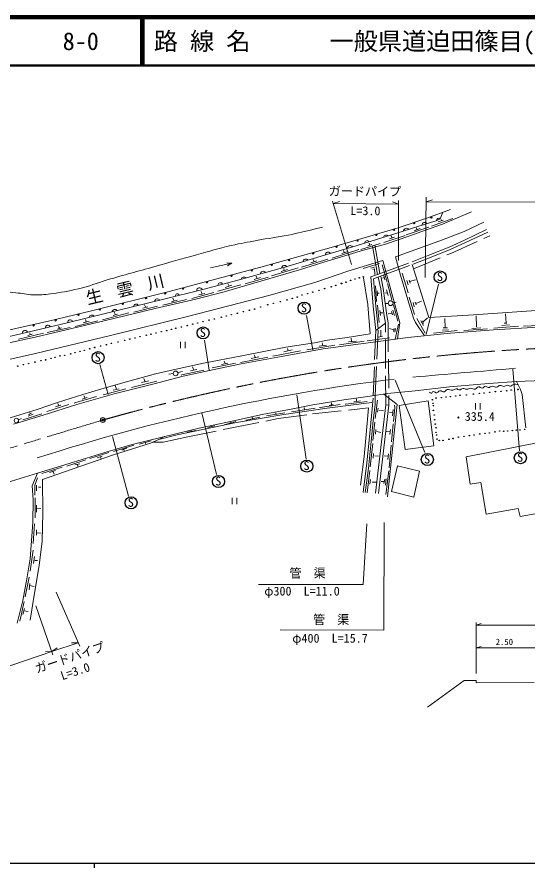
# Model space of a CAD drawing. Units: millimetres, scale not verified. Extents: x 40000 to 680000, y 20000 to 380000.
# Drawn here: x 152066 to 257815, y 204000 to 380000 of the extents above; entities that cross this region are included whole.
import ezdxf
from ezdxf.enums import TextEntityAlignment as Align

# ---------------------------------------------------------------- set-up
doc = ezdxf.new("R2010")
doc.units = ezdxf.units.MM
doc.header["$LTSCALE"] = 1000
doc.header["$PDMODE"] = 32
doc.header["$PDSIZE"] = 500
doc.linetypes.add('CHAIN', pattern=[18.5, 12, -1.5, 3.5, -1.5])
doc.linetypes.add('DASHED', pattern=[7.5, 6, -1.5])
for name, color, linetype, lineweight in [('M-BGD', 7, 'Continuous', 13), ('M-BMK', 2, 'CHAIN', 13), ('M-BMK-SRVR', 3, 'Continuous', 13), ('M-STR-HTXT', 7, 'Continuous', 13), ('M-TTL', 2, 'Continuous', 140), ('M-TTL-BAND', 7, 'Continuous', 25), ('M-TTL-LINE', 7, 'Continuous', 50)]:
    doc.layers.add(name, color=color, linetype=linetype, lineweight=lineweight)
doc.layers.add('M-BMK-HTXT', color=7, linetype='Continuous')
doc.layers.add('M-TTL-TXT', color=7, linetype='Continuous')
doc.styles.add('ＭＳ ゴシック', font='')
doc.styles.get('ＭＳ ゴシック').set_extended_font_data('MS Gothic')

msp = doc.modelspace()

# ---------------------------------------------------------------- linework, layer by layer
at = {"layer": 'M-BGD'}
for p, q in [((237847, 336774), (242233, 338331)), ((239254, 337617), (240293, 337991)), ((239886, 337845), (239825, 338149)), ((232610, 334977), (237277, 336528)), ((234282, 335807), (235486, 336258)), ((234826, 336047), (234710, 336389)), ((227985, 333349), (232376, 334817)), ((229188, 334130), (230222, 334485)), ((229720, 334312), (229464, 334814)), ((223211, 331914), (227252, 333152)), ((224637, 332660), (225465, 332945)), ((225092, 332817), (224943, 333201)), ((217290, 330116), (222782, 331883)), ((219300, 331124), (220354, 331469)), ((219795, 331286), (219639, 331724)), ((196492, 329102), (195490, 329187)), ((210970, 328234), (216360, 329941)), ((212862, 329130), (214092, 329540)), ((213585, 329371), (213389, 329833)), ((192104, 328108), (196492, 329102)), ((196492, 329102), (195640, 328567)), ((204735, 326460), (210234, 328142)), ((206702, 327380), (208032, 327807)), ((207387, 327600), (207262, 328016)), ((223732, 328003), (227075, 329027)), ((225325, 328074), (226036, 328287)), ((225738, 327789), (226036, 327932)), ((226036, 327932), (226122, 326722)), ((227652, 328757), (228648, 325158)), ((199262, 324809), (204048, 326224)), ((201143, 325722), (202438, 326096)), ((201774, 325905), (201586, 326416)), ((228107, 326094), (227678, 325961)), ((227987, 326531), (228222, 325677)), ((231770, 327020), (233000, 322977)), ((233325, 325265), (234506, 325655)), ((193653, 323296), (198365, 324627)), ((195160, 324087), (196494, 324511)), ((195939, 324335), (195696, 324855)), ((226229, 324415), (226485, 321157)), ((228757, 324857), (229628, 321509)), ((232757, 325496), (233025, 324634)), ((233201, 325546), (233452, 324977)), ((236767, 314341), (239294, 324752)), ((188238, 321816), (192772, 323007)), ((189710, 322544), (190931, 322845)), ((190364, 322705), (190183, 323258)), ((226594, 323347), (226652, 322335)), ((226622, 322859), (227012, 322879)), ((228697, 322950), (228280, 322882)), ((228523, 323576), (228858, 322371)), ((178696, 319932), (178430, 320453)), ((182217, 320412), (187163, 321592)), ((184029, 321107), (185210, 321422)), ((184565, 321250), (184334, 321885)), ((226651, 320429), (227029, 316830)), ((228878, 320774), (228396, 320722)), ((229874, 320940), (230528, 321012)), ((229977, 320439), (230889, 317092)), ((233224, 322042), (234333, 318456)), ((234031, 320978), (234282, 320074)), ((234475, 321003), (234693, 320442)), ((234570, 320759), (235789, 321237)), ((169731, 317386), (175235, 318789)), ((172429, 318426), (172202, 318956)), ((176225, 318961), (181143, 320202)), ((178110, 319783), (179120, 320039)), ((227180, 319289), (227273, 318299)), ((227225, 318804), (227761, 318831)), ((229676, 318781), (228872, 318598)), ((229584, 319100), (229776, 318431)), ((229868, 319368), (230178, 318288)), ((253271, 316697), (253128, 318585)), ((164133, 316017), (168776, 317164)), ((165733, 316765), (166999, 317071)), ((166404, 316927), (166221, 317410)), ((171991, 318301), (172872, 318553)), ((213256, 311183), (211971, 318242)), ((234796, 317627), (236546, 314625)), ((235642, 317139), (236178, 316185)), ((235893, 317172), (236220, 316603)), ((236074, 316858), (237040, 317791)), ((240646, 315696), (240588, 317621)), ((247183, 315922), (247074, 318173)), ((158319, 314742), (163060, 315761)), ((160446, 315461), (161278, 315702)), ((160864, 315653), (160677, 315958)), ((226315, 315173), (228304, 316668)), ((227363, 313899), (227331, 315224)), ((230053, 315282), (229143, 315551)), ((230105, 315610), (230005, 314974)), ((230364, 315576), (230239, 314798)), ((231026, 316472), (230307, 313380)), ((238242, 314642), (243191, 315135)), ((240119, 315244), (241366, 315319)), ((240236, 315696), (241140, 315696)), ((241772, 314634), (250693, 315303)), ((244555, 315168), (249468, 315512)), ((246170, 315579), (248045, 315696)), ((250693, 315303), (259984, 315857)), ((250715, 315670), (255823, 316054)), ((252425, 316208), (253965, 316309)), ((252861, 316685), (253430, 316702)), ((256920, 316058), (262276, 316300)), ((152384, 313397), (157539, 314594)), ((154300, 314159), (155196, 314393)), ((154774, 314283), (154710, 314661)), ((221312, 312975), (221254, 313586)), ((224560, 313025), (229121, 313653)), ((226306, 312830), (232922, 313740)), ((226904, 313816), (227686, 313958)), ((232922, 313740), (241772, 314634)), ((185888, 312809), (185888, 311509)), ((186863, 311509), (186863, 312809)), ((191824, 306993), (190859, 313191)), ((212022, 311142), (217856, 312105)), ((214608, 311946), (216098, 312138)), ((215359, 312043), (215236, 312607)), ((215393, 311364), (226306, 312830)), ((218793, 312230), (223907, 312950)), ((220676, 312825), (222291, 312975)), ((198441, 308268), (207530, 309926)), ((201390, 309535), (201167, 310162)), ((204983, 309886), (210716, 310966)), ((207285, 310756), (209026, 311150)), ((207530, 309926), (215393, 311364)), ((208199, 310963), (208055, 311468)), ((170951, 301934), (169198, 308131)), ((192463, 307425), (197317, 308379)), ((192900, 307082), (198441, 308268)), ((194379, 308162), (195710, 308438)), ((195126, 308317), (194915, 308798)), ((198305, 308563), (203946, 309668)), ((200539, 309350), (202079, 309685)), ((184413, 306245), (183499, 306136)), ((185358, 306449), (186345, 306689)), ((186469, 305702), (192900, 307082)), ((187952, 306839), (189291, 307124)), ((188634, 306984), (188404, 307634)), ((254677, 307164), (256035, 290253)), ((175791, 303391), (181022, 304705)), ((177858, 304404), (179356, 304739)), ((178556, 304560), (178343, 305266)), ((180422, 304166), (186469, 305702)), ((230300, 304904), (236444, 289932)), ((169899, 301868), (174594, 303073)), ((171999, 302856), (173188, 303132)), ((172184, 302084), (180422, 304166)), ((172647, 303006), (172384, 303801)), ((164426, 299875), (172184, 302084)), ((165530, 300972), (166568, 301274)), ((166142, 301150), (165873, 301675)), ((209974, 301860), (211909, 288587)), ((222326, 300490), (222342, 301036)), ((157504, 297673), (164426, 299875)), ((158232, 298411), (162801, 299868)), ((160048, 299365), (161119, 299742)), ((160720, 299602), (160517, 300085)), ((211561, 298764), (211462, 299212)), ((216651, 299672), (217522, 299831)), ((217154, 299764), (217145, 300191)), ((226690, 300753), (226205, 296945)), ((226256, 281519), (228373, 299811)), ((226902, 281444), (229018, 299737)), ((228373, 299811), (229018, 299737)), ((246941, 300120), (246941, 298820)), ((247916, 298820), (247916, 300120)), ((151327, 295779), (157504, 297673)), ((153269, 296670), (157202, 297959)), ((154398, 297474), (155436, 297851)), ((190348, 298169), (193324, 285396)), ((203686, 297511), (207470, 298115)), ((205647, 297824), (205612, 298157)), ((208868, 298358), (213755, 299095)), ((226788, 299121), (226700, 298264)), ((229820, 298131), (229138, 298235)), ((229891, 298821), (229758, 297532)), ((152376, 296714), (152979, 296982)), ((194913, 295686), (197384, 296317)), ((196210, 296017), (196154, 296267)), ((200860, 296919), (200762, 297213)), ((226123, 296202), (225705, 292411)), ((229894, 295890), (229567, 292134)), ((187306, 294121), (189044, 294500)), ((188126, 294299), (188094, 294514)), ((191590, 295095), (192998, 295465)), ((192352, 295295), (192287, 295523)), ((226316, 294671), (226257, 293691)), ((226517, 294244), (227337, 294076)), ((229280, 294207), (228552, 294274)), ((229339, 294709), (229213, 293629)), ((171810, 293208), (175152, 280932)), ((177347, 291673), (179858, 292342)), ((181437, 292645), (182604, 293226)), ((172024, 290108), (176226, 291464)), ((174175, 290575), (174268, 290309)), ((178619, 292012), (178681, 291731)), ((225712, 291760), (225186, 286965)), ((229494, 291424), (229084, 286753)), ((167138, 288724), (171088, 289913)), ((168661, 288858), (169699, 289201)), ((169367, 289092), (169406, 288707)), ((225849, 289704), (225773, 288750)), ((226125, 289219), (226912, 289152)), ((228901, 289158), (228071, 289239)), ((228950, 289666), (228833, 288452)), ((162359, 287126), (166301, 288381)), ((164007, 287377), (165095, 287611)), ((164570, 287498), (164677, 287042)), ((150060, 283726), (156283, 285653)), ((157219, 285596), (161421, 286866)), ((158760, 285820), (160040, 286222)), ((159450, 286037), (159756, 285435)), ((225088, 286188), (224519, 281578)), ((228985, 286127), (228399, 281214)), ((225251, 284368), (225117, 283405)), ((225553, 283824), (226523, 283790)), ((228063, 283952), (227462, 283951)), ((228165, 284411), (227973, 283549)), ((228466, 284462), (228332, 283190)), ((156481, 282734), (156983, 282734)), ((155840, 280532), (155811, 276393)), ((196613, 280544), (196613, 279244)), ((197588, 279244), (197588, 280544)), ((156087, 279021), (156121, 277624)), ((156102, 278401), (156966, 278377)), ((155710, 275147), (155383, 271107)), ((156103, 273904), (156069, 272807)), ((156084, 273295), (157082, 273234)), ((155387, 269747), (154780, 265356)), ((155667, 268402), (155474, 266979)), ((155742, 267624), (156311, 267565)), ((154558, 264139), (153776, 260084)), ((154713, 262872), (154579, 261541)), ((154667, 262411), (155583, 262219)), ((153552, 259131), (152640, 255064)), ((153619, 257675), (153284, 256411)), ((153577, 257190), (154372, 257039)), ((247106, 254787), (247106, 244190)), ((244606, 242805), (237007, 237267)), ((259106, 242348), (247106, 242305))]:
    msp.add_line(p, q, dxfattribs=at)
at = {"layer": 'M-BGD', "linetype": 'DASHED'}
for p, q in [((226684, 326757), (225489, 333691)), ((227162, 326929), (225971, 333837)), ((227455, 327034), (233826, 329394)), ((227646, 326518), (234017, 328879)), ((226315, 315173), (225764, 301176)), ((226216, 301731), (226826, 315557)), ((228373, 299811), (228304, 316668)), ((228847, 316754), (229018, 299737))]:
    msp.add_line(p, q, dxfattribs=at)
at = {"layer": 'M-BGD'}
for points in [[(145218, 311047), (145116, 312359), (145308, 313547), (145911, 314217), (147150, 314568), (151853, 315598), (158875, 317154), (167178, 319196), (183275, 323179), (194429, 326142), (202525, 328275), (217109, 332330), (230939, 336427), (236872, 338391), (241809, 340212)], [(145646, 311107), (145983, 312554), (146702, 313090), (152873, 314473), (162419, 316752), (172880, 319285), (182156, 321590), (190508, 323653), (198021, 325631), (207525, 328249), (215713, 330720), (221546, 332494), (229348, 334862), (237653, 337479), (238829, 337863), (239666, 338282), (240171, 339608)], [(146028, 311162), (146433, 311629), (150073, 312542), (155815, 313799), (170138, 317163), (180670, 319721), (189065, 321679), (194915, 323194), (204397, 325939), (210532, 327731), (215581, 329311), (223758, 331746), (228336, 333018), (233341, 334726), (236605, 335906), (240120, 337186), (246141, 339675)], [(230390, 330409), (240126, 333883), (244579, 335619), (248691, 337569)], [(233826, 329394), (237262, 330722), (241502, 332401), (244675, 333867), (249256, 336029)], [(234024, 328882), (237462, 330210), (241719, 331896), (244907, 333369), (249491, 335532)], [(146943, 308375), (155893, 310383), (171712, 314228), (187337, 318074), (204196, 322428), (213702, 325113), (220547, 327411), (227795, 329647), (231321, 316762), (230796, 313448)], [(230390, 330409), (231454, 326626), (232916, 321521), (234149, 317699), (234509, 316833), (236377, 314089)], [(233814, 328804), (237301, 317837), (245476, 318369), (260545, 319337), (269374, 319700), (282217, 320111), (292836, 320716), (308582, 321514), (320990, 321949), (332905, 322348)], [(227455, 327034), (225287, 326256), (225770, 320179), (226315, 315173)], [(227640, 326516), (225868, 325880), (226318, 320231), (226826, 315557)], [(226833, 326226), (227331, 323771), (227632, 321302), (228068, 318171), (228304, 316668)], [(227356, 326414), (227874, 323859), (228178, 321373), (228612, 318252), (228847, 316754)], [(147541, 296089), (150847, 297169), (156253, 298851), (160471, 300282), (165660, 301956), (169384, 303037), (173502, 304208), (180719, 306180), (184987, 307162), (190632, 308384), (198594, 309946), (207729, 311711), (213648, 312621), (216337, 313134), (220363, 313731), (225172, 314485)], [(186027, 305952), (186177, 305986), (190755, 306957)], [(228770, 302106), (234440, 302686), (241597, 303539), (249721, 304236), (255470, 304621), (260876, 304820), (269854, 305261), (277466, 305503)], [(255470, 304621), (256296, 302931), (256595, 301907), (257391, 295026)], [(156283, 285653), (163777, 287949), (170962, 290140), (175899, 291592), (182088, 293100), (189786, 294992), (196217, 296358), (202790, 297767), (208780, 298919), (213305, 299773), (219693, 300840), (224701, 301509), (228770, 302106)], [(163923, 300144), (164032, 300186), (168526, 301500)], [(223702, 281691), (224456, 287823), (224969, 292462), (225424, 297541), (225764, 301176)], [(224147, 281684), (224787, 286721), (225356, 292199), (225726, 295841), (226196, 299925), (226216, 301731)], [(228746, 280794), (230738, 299869), (228014, 301995)], [(157335, 284353), (163461, 286487), (172030, 289450), (179700, 291859), (181437, 292645), (185208, 293584), (197501, 296116), (207318, 297795), (216268, 299076), (225530, 300243)], [(214684, 299245), (214835, 299245), (218961, 299890)], [(219991, 299906), (220133, 299948), (224519, 300492)], [(221748, 300409), (221865, 300425), (223179, 300609)], [(230171, 299753), (230256, 299255), (229958, 296310)], [(154449, 297750), (155093, 298060), (154756, 297898), (154742, 298236)], [(227099, 298624), (227158, 298624), (227911, 298525)], [(199418, 296617), (199477, 296627), (202342, 297232)], [(173765, 290426), (173857, 290459), (174820, 290811)], [(152072, 254631), (153256, 259332), (154102, 263807), (154779, 267943), (155312, 275465), (155408, 280182), (155215, 283060), (156283, 285653)], [(154771, 255280), (155787, 261230), (156682, 266551), (157263, 271606), (157432, 277484), (157335, 284353)], [(156338, 284718), (155753, 283186), (155761, 281102)], [(156104, 283153), (156104, 283027), (156096, 282031)], [(247106, 242305), (247106, 242805), (244606, 242805)]]:
    msp.add_lwpolyline(points, dxfattribs=at)
at = {"layer": 'M-BGD', "linetype": 'DASHED'}
for points in [[(234093, 327927), (241830, 331124), (249885, 334728)], [(225172, 314485), (224693, 320572), (223803, 326075)], [(180138, 292057), (182307, 292091), (187400, 293172), (196207, 294979), (206124, 296943), (213196, 297896), (224834, 299176), (224348, 293675), (223901, 289113), (223012, 281845)]]:
    msp.add_lwpolyline(points, dxfattribs=at)
at = {"layer": 'M-BGD'}
for points in [[(231175, 299657), (232418, 290574), (238339, 291294), (237159, 300648)], [(245019, 289012), (245840, 283370), (248045, 283739), (249178, 277150), (255808, 278317), (256178, 276681), (269012, 278957), (269410, 276752), (271900, 277236), (271416, 279512), (275756, 280281), (273407, 293542), (265568, 292105), (265326, 293030)], [(230801, 287155), (229588, 281858), (234166, 280678), (235350, 286059)]]:
    msp.add_lwpolyline(points, close=True, dxfattribs=at)
for centre, radius in [((237817, 338569), 145), ((230092, 336019), 145), ((234264, 337372), 145), ((226427, 334941), 145), ((222558, 333773), 145), ((213359, 331115), 145), ((218202, 332483), 145), ((208387, 329722), 145), ((200651, 327609), 145), ((204811, 328747), 145), ((196475, 326487), 145), ((186440, 323842), 145), ((191386, 325156), 145), ((182732, 322846), 145), ((173982, 320701), 145), ((178757, 321875), 145), ((229381, 320824), 506), ((164811, 318436), 145), ((169207, 319514), 145), ((160065, 317274), 145), ((155496, 316235), 145), ((184897, 306295), 487), ((151940, 296558), 463), ((243415, 297184), 121)]:
    msp.add_circle(centre, radius, dxfattribs=at)
at = {"layer": 'M-BGD', "lineweight": 25}
for centre, radius in [((239645, 326221), 1250), ((222023, 325822), 50), ((222902, 326057), 50), ((223722, 326249), 50), ((215713, 323839), 50), ((217094, 324199), 50), ((218039, 324483), 50), ((219220, 324885), 50), ((220140, 325161), 50), ((221094, 325513), 50), ((210055, 322065), 50), ((211059, 322508), 50), ((212206, 322776), 50), ((213269, 323094), 50), ((214549, 323454), 50), ((203961, 320475), 50), ((205132, 320793), 50), ((206589, 321136), 50), ((207954, 321504), 50), ((209034, 321797), 50), ((211493, 319785), 1250), ((197694, 318748), 50), ((198924, 319041), 50), ((200171, 319368), 50), ((201224, 319588), 50), ((202504, 320023), 50), ((190566, 316989), 50), ((191797, 317314), 50), ((192924, 317555), 50), ((194347, 317914), 50), ((195381, 318155), 50), ((196440, 318436), 50), ((183058, 315157), 50), ((184038, 315417), 50), ((184925, 315634), 50), ((186096, 315902), 50), ((187292, 316186), 50), ((188425, 316486), 50), ((190571, 314657), 1250), ((189444, 316708), 50), ((175414, 313373), 50), ((176502, 313624), 50), ((177506, 313883), 50), ((178828, 314193), 50), ((179799, 314394), 50), ((180845, 314653), 50), ((181912, 314914), 50), ((168157, 311649), 50), ((169354, 311967), 50), ((170576, 312209), 50), ((171614, 312511), 50), ((172953, 312804), 50), ((174317, 313138), 50), ((160960, 309910), 50), ((161925, 310038), 50), ((163178, 310335), 50), ((164056, 310561), 50), ((165086, 310854), 50), ((165998, 311080), 50), ((167120, 311381), 50), ((168837, 309549), 1250), ((153402, 308080), 50), ((154494, 308289), 50), ((155760, 308628), 50), ((157010, 308918), 50), ((157967, 309098), 50), ((159090, 309404), 50), ((159956, 309630), 50), ((152220, 307793), 50), ((253412, 302700), 50), ((254333, 302867), 50), ((255721, 302962), 50), ((238800, 301174), 50), ((239898, 301277), 50), ((240863, 301405), 50), ((241729, 301484), 50), ((242867, 301632), 50), ((243733, 301775), 50), ((245053, 301843), 50), ((246520, 302006), 50), ((247736, 302183), 50), ((248740, 302252), 50), ((249907, 302370), 50), ((251079, 302538), 50), ((252260, 302587), 50), ((238052, 300829), 50), ((238188, 300104), 50), ((238245, 299621), 50), ((238259, 298625), 50), ((238401, 297700), 50), ((238501, 296690), 50), ((238615, 295793), 50), ((238771, 295039), 50), ((238785, 294114), 50), ((248912, 293880), 50), ((249822, 293979), 50), ((250989, 294193), 50), ((251956, 294363), 50), ((252798, 294339), 50), ((253602, 294364), 50), ((254589, 294473), 50), ((255401, 294557), 50), ((256142, 294572), 50), ((257095, 294728), 50), ((238885, 293559), 50), ((238985, 292692), 50), ((239461, 292415), 50), ((240235, 292415), 50), ((241445, 292682), 50), ((242315, 292827), 50), ((243404, 293117), 50), ((244565, 293262), 50), ((245696, 293438), 50), ((246664, 293552), 50), ((247844, 293780), 50), ((236990, 288483), 1250), ((256237, 288848), 1250), ((212038, 287124), 1250), ((193769, 283942), 1250), ((175669, 279531), 1250)]:
    msp.add_circle(centre, radius, dxfattribs=at)
at = {"layer": 'M-BGD'}
for centre, radius, start, end in [((239377, 337814), 550, 58.26358, 174.86652), ((232681, 335675), 644, 38.06523, 176.90978), ((236438, 337004), 514, 27.2796, 187.69541), ((228513, 334322), 582, 45.00818, 168.76606), ((220979, 332138), 591, 34.21836, 179.61704), ((224518, 333287), 465, 29.82298, 183.95127), ((216420, 330826), 554, 27.75568, 186.07972), ((211841, 329376), 565, 34.10022, 179.48194), ((203016, 326808), 601, 34.00251, 176.79784), ((207412, 328067), 564, 31.3032, 180.48281), ((199053, 325627), 595, 43.35192, 167.44842), ((189858, 323430), 580, 19.92565, 187.82508), ((194146, 324590), 466, 17.26908, 192.22873), ((185261, 322314), 418, 19.65719, 188.09354), ((176719, 320112), 530, 27.48841, 180.41861), ((181120, 321163), 544, 31.61435, 176.29267), ((172323, 318930), 597, 34.7018, 172.52778), ((163079, 316869), 519, 18.23815, 188.99144), ((167524, 317882), 490, 25.79985, 181.42973), ((153743, 314639), 529, 17.7558, 189.1029), ((158460, 315720), 547, 22.2477, 184.611), ((767539, -5741882), 6070892, 94.84091, 95.04231), ((278320, -88798), 396841, 96.97366, 107.91226)]:
    msp.add_arc(centre, radius, start, end, dxfattribs=at)
for points, knots in [([(125967, 319264), (127728, 319330), (128240, 319340), (129696, 319283), (131384, 319218), (132316, 318998), (134001, 318872), (135813, 318736), (136838, 318414), (138645, 318606), (139801, 318729), (140472, 318819), (141548, 319259), (143414, 320022), (144266, 320854), (146095, 321702), (147388, 322302), (148089, 322782), (149493, 323031), (150390, 323190), (150916, 323023), (151826, 322960), (153233, 322863), (154001, 322542), (155411, 322533), (156809, 322525), (157595, 322581), (158983, 322746), (161282, 323020), (162558, 323289), (164816, 323799), (167165, 324330), (168397, 324939), (170707, 325621), (174559, 326757), (176743, 327305), (180609, 328395), (183968, 329342), (185839, 329911), (189204, 330832), (192011, 331601), (193567, 332096), (196402, 332751), (198466, 333227), (199641, 333405), (201724, 333791), (204259, 334260), (205700, 334409), (208230, 334903), (210332, 335313), (211493, 335623), (213573, 336131), (214246, 336296), (214461, 336346), (215295, 336558)], [0, 0, 0, 0, 1, 1, 1, 2, 2, 2, 3, 3, 3, 4, 4, 4, 5, 5, 5, 6, 6, 6, 7, 7, 7, 8, 8, 8, 9, 9, 9, 10, 10, 10, 11, 11, 11, 12, 12, 12, 13, 13, 13, 14, 14, 14, 15, 15, 15, 16, 16, 16, 17, 17, 17, 18, 18, 18, 18]), ([(237419, 302387), (237512, 302282), (237606, 302202), (237760, 302187), (237981, 302164), (237992, 302504), (238212, 302530), (238514, 302565), (238651, 302215), (238949, 302279), (239234, 302340), (239283, 302633), (239568, 302697), (239934, 302780), (240149, 302371), (240505, 302488), (240788, 302581), (240820, 302863), (241100, 302965), (241528, 303121), (241806, 302726), (242255, 302806), (242547, 302858), (242654, 303086), (242949, 303116), (243249, 303146), (243378, 302839), (243677, 302865), (243953, 302888), (244040, 303137), (244313, 303174), (244638, 303218), (244806, 302982), (245134, 302999), (245451, 303014), (245603, 303190), (245920, 303208), (246295, 303228), (246501, 302955), (246866, 303040), (247180, 303114), (247235, 303442), (247552, 303501), (247872, 303560), (248025, 303224), (248347, 303258), (248639, 303288), (248700, 303621), (248992, 303643), (249249, 303662), (249329, 303372), (249586, 303358), (249936, 303340), (250090, 303621), (250440, 303635), (250793, 303649), (250976, 303404), (251327, 303450), (251640, 303492), (251732, 303795), (252047, 303819), (252354, 303842), (252492, 303573), (252800, 303584), (253118, 303596), (253252, 303842), (253570, 303852), (253836, 303861), (253959, 303631), (254223, 303660), (254503, 303691), (254572, 303949), (254842, 304028), (255212, 304136), (255442, 304031), (255821, 303902)], [0, 0, 0, 0, 1, 1, 1, 2, 2, 2, 3, 3, 3, 4, 4, 4, 5, 5, 5, 6, 6, 6, 7, 7, 7, 8, 8, 8, 9, 9, 9, 10, 10, 10, 11, 11, 11, 12, 12, 12, 13, 13, 13, 14, 14, 14, 15, 15, 15, 16, 16, 16, 17, 17, 17, 18, 18, 18, 19, 19, 19, 20, 20, 20, 21, 21, 21, 22, 22, 22, 23, 23, 23, 24, 24, 24, 25, 25, 25, 25])]:
    msp.add_open_spline(points, degree=3, knots=knots, dxfattribs=at)
at = {"layer": 'M-BMK'}
for centre, radius, start, end in [((279636, -90141), 402070, 91.4574, 105.84779), ((1496370, -4130924), 4622020, 106.6786, 106.93385)]:
    msp.add_arc(centre, radius, start, end, dxfattribs=at)
at = {"layer": 'M-BMK-SRVR'}
msp.add_circle((169837, 296646), 500, dxfattribs=at)
msp.add_point((169837, 296646), dxfattribs=at)
at = {"layer": 'M-STR-HTXT'}
for p, q in [((221296, 328786), (217349, 341882)), ((217481, 341447), (218784, 341849)), ((217481, 341447), (231038, 341325)), ((231038, 341325), (229742, 341751)), ((231016, 329643), (231040, 342027)), ((236501, 326104), (236763, 342719)), ((236747, 341753), (238049, 342163)), ((332238, 341472), (236747, 341753)), ((160196, 261066), (165051, 249864)), ((155991, 258242), (159514, 248109)), ((247106, 254241), (248106, 254559)), ((247106, 254241), (297106, 254241)), ((159294, 248740), (164735, 250594)), ((164735, 250594), (163371, 250566)), ((159294, 248740), (122874, 236411)), ((159294, 248740), (157930, 248715)), ((159294, 248740), (160391, 249551)), ((247106, 249519), (248106, 249837)), ((247106, 249519), (259606, 249519))]:
    msp.add_line(p, q, dxfattribs=at)
for points in [[(224459, 275175), (223673, 262653), (202073, 262653)], [(228050, 275449), (228003, 253182), (206500, 253230)]]:
    msp.add_lwpolyline(points, dxfattribs=at)
at = {"layer": 'M-TTL'}
msp.add_line((680000, 380000), (40000, 380000), dxfattribs=at)
at = {"layer": 'M-TTL-BAND'}
for p, q in [((40000, 205000), (579000, 205000)), ((168000, 205000), (168000, 204000))]:
    msp.add_line(p, q, dxfattribs=at)
at = {"layer": 'M-TTL-LINE'}
for p, q in [((177750, 380000), (177750, 370000)), ((178250, 380000), (178250, 370000)), ((40000, 370000), (680000, 370000))]:
    msp.add_line(p, q, dxfattribs=at)

# ---------------------------------------------------------------- texts
at = {"layer": 'M-BGD', "style": 'ＭＳ ゴシック'}
for s, height, p in [('S', 1833, (238966, 324847)), ('S', 1833, (210814, 318411)), ('S', 1833, (189892, 313284)), ('S', 1833, (168158, 308175)), ('335.4', 1833, (244725, 295923)), ('S', 1833, (236312, 287110)), ('S', 1833, (255558, 287474)), ('S', 1833, (211359, 285751)), ('S', 1833, (193090, 282569)), ('S', 1833, (174990, 278157)), ('2.50', 1320, (251131, 249709))]:
    msp.add_text(s, height=height, dxfattribs=at).set_placement(p, align=Align.BOTTOM_LEFT)
at = {"layer": 'M-BMK-HTXT', "insert": (166743, 320242), "char_height": 2566, "attachment_point": 7, "rotation": 13.337, "style": 'ＭＳ ゴシック'}
msp.add_mtext('\\T1.86;生雲川', dxfattribs=at)
at = {"layer": 'M-STR-HTXT', "style": 'ＭＳ ゴシック'}
for s, rotation, p in [('ガードパイプ', 359.487, (216561, 342535)), ('L=3.0', 359.487, (221036, 338496)), ('ガードパイプ', 18.435, (156324, 243760)), ('L=3.0', 18.435, (161609, 242301))]:
    msp.add_text(s, height=1833, rotation=rotation, dxfattribs=at).set_placement(p, align=Align.BOTTOM_LEFT)
for s, p in [('管\u3000渠', (208459, 263499)), ('φ300\u3000L=11.0', (203243, 259794)), ('管\u3000渠', (213319, 253883)), ('φ400\u3000L=15.7', (209040, 250049))]:
    msp.add_text(s, height=1833, dxfattribs=at).set_placement(p, align=Align.BOTTOM_LEFT)
at = {"layer": 'M-TTL-TXT', "style": 'ＭＳ ゴシック'}
for s, p in [('8-0', (161521, 375000)), ('路 線 名', (180380, 375000)), ('一般県道迫田篠目(停)線', (216734, 375000))]:
    msp.add_text(s, height=3666, dxfattribs=at).set_placement(p, align=Align.MIDDLE_LEFT)

doc.saveas('drawing.dxf')
